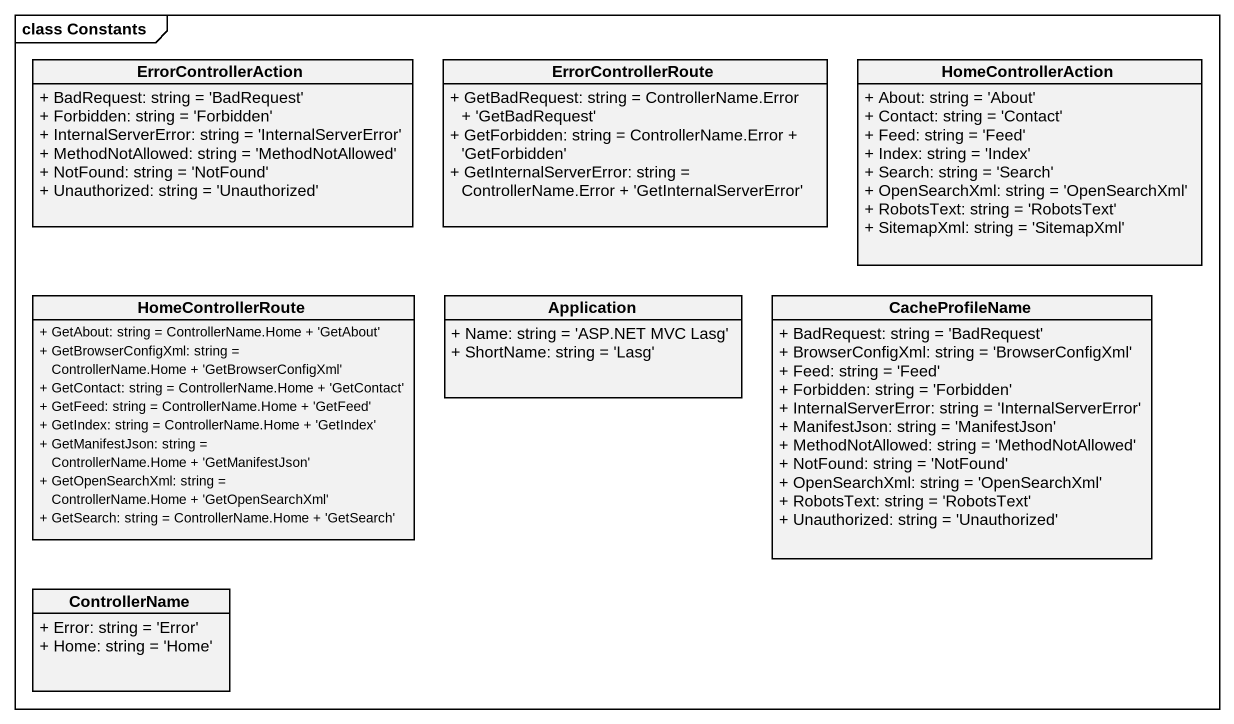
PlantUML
@startuml
mainframe class Constants
hide circle
hide empty members
skinparam classAttributeIconSize 0
class ErrorControllerAction {
  + BadRequest: string = 'BadRequest'
  + Forbidden: string = 'Forbidden'
  + InternalServerError: string = 'InternalServerError'
  + MethodNotAllowed: string = 'MethodNotAllowed'
  + NotFound: string = 'NotFound'
  + Unauthorized: string = 'Unauthorized'
}
class ErrorControllerRoute {
  + GetBadRequest: string = ControllerName.Error + 'GetBadRequest'
  + GetForbidden: string = ControllerName.Error + 'GetForbidden'
  + GetInternalServerError: string = ControllerName.Error + 'GetInternalServerError'
}
class HomeControllerAction {
  + About: string = 'About'
  + Contact: string = 'Contact'
  + Feed: string = 'Feed'
  + Index: string = 'Index'
  + Search: string = 'Search'
  + OpenSearchXml: string = 'OpenSearchXml'
  + RobotsText: string = 'RobotsText'
  + SitemapXml: string = 'SitemapXml'
}
class HomeControllerRoute {
  + GetAbout: string = ControllerName.Home + 'GetAbout'
  + GetBrowserConfigXml: string = ControllerName.Home + 'GetBrowserConfigXml'
  + GetContact: string = ControllerName.Home + 'GetContact'
  + GetFeed: string = ControllerName.Home + 'GetFeed'
  + GetIndex: string = ControllerName.Home + 'GetIndex'
  + GetManifestJson: string = ControllerName.Home + 'GetManifestJson'
  + GetOpenSearchXml: string = ControllerName.Home + 'GetOpenSearchXml'
  + GetSearch: string = ControllerName.Home + 'GetSearch'
}
class Application {
  + Name: string = 'ASP.NET MVC Lasg'
  + ShortName: string = 'Lasg'
}
class CacheProfileName {
  + BadRequest: string = 'BadRequest'
  + BrowserConfigXml: string = 'BrowserConfigXml'
  + Feed: string = 'Feed'
  + Forbidden: string = 'Forbidden'
  + InternalServerError: string = 'InternalServerError'
  + ManifestJson: string = 'ManifestJson'
  + MethodNotAllowed: string = 'MethodNotAllowed'
  + NotFound: string = 'NotFound'
  + OpenSearchXml: string = 'OpenSearchXml'
  + RobotsText: string = 'RobotsText'
  + Unauthorized: string = 'Unauthorized'
}
class ControllerName {
  + Error: string = 'Error'
  + Home: string = 'Home'
}
@enduml
